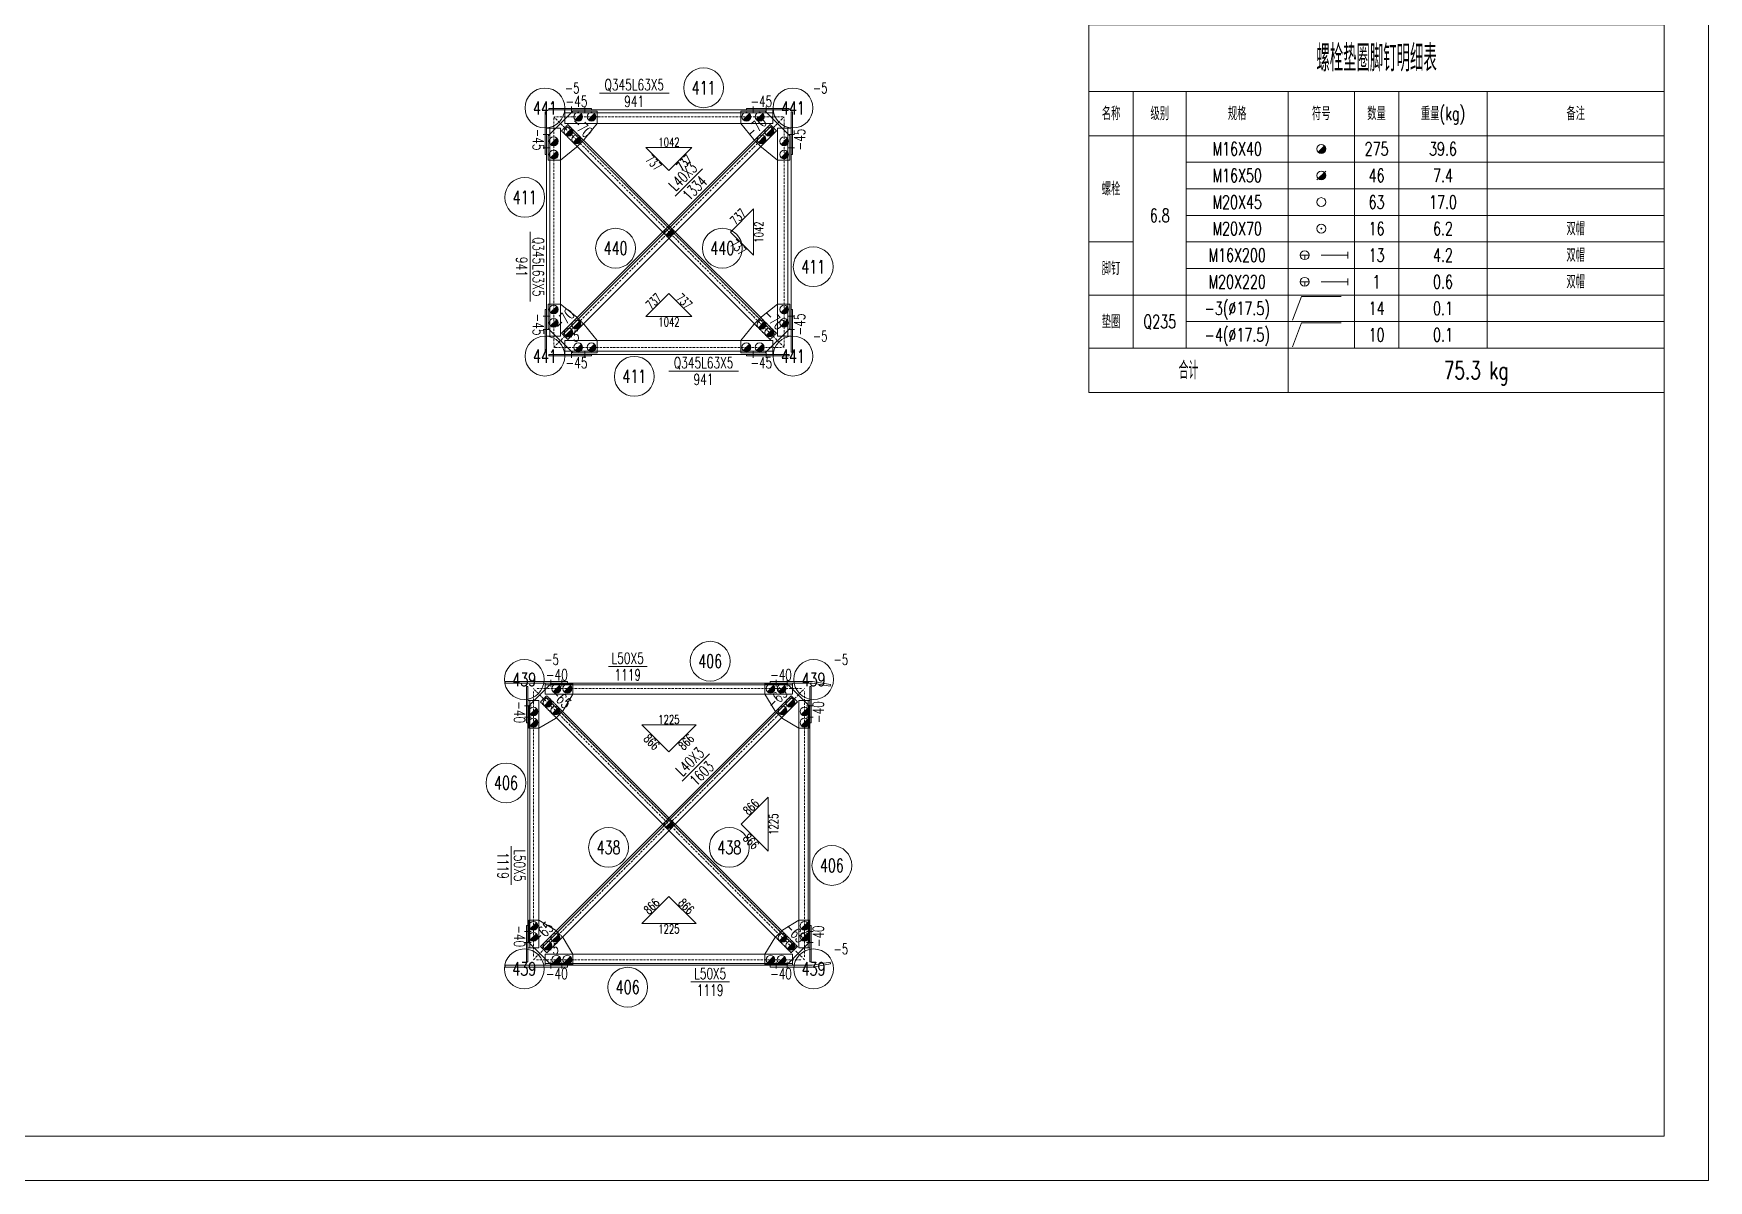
# Model space of a CAD drawing. Extents: x -62666 to 126696, y -48828 to 60042.
# Drawn here: x -53416 to -45846, y -158 to 5023 of the extents above; entities that cross this region are included whole.
import ezdxf
from ezdxf.enums import TextEntityAlignment as Align

# ---------------------------------------------------------------- set-up
doc = ezdxf.new("R2010")
doc.units = 0
doc.header["$MEASUREMENT"] = 0
doc.linetypes.add('Dash', pattern=[2.75, 2, -0.75])
doc.linetypes.add('DashDot', pattern=[15.6, 9, -3, 0.6, -3])
doc.layers.get('0').update_dxf_attribs({"linetype": 'CONTINUOUS', "lineweight": 25})
doc.styles.get("Standard").update_dxf_attribs({"font": 'simplex.shx', "width": 0.7, "height": 3, "bigfont": 'gbhzfs.shx'})

# ---------------------------------------------------------------- blocks, each defined once
blk = doc.blocks.new('M16X40S')
at = {"color": 3, "linetype": 'Continuous', "lineweight": 13}
blk.add_line((-0.707, -0.707), (0.707, 0.707), dxfattribs=at)
blk.add_circle((0, 0), 1, dxfattribs=at)
for radius in [0.9, 0.8, 0.7, 0.6, 0.5, 0.4, 0.3, 0.2, 0.1]:
    blk.add_arc((0, 0), radius, 225, 45, dxfattribs=at)
blk = doc.blocks.new('M16X50S')
at = {"color": 3, "linetype": 'Continuous', "lineweight": 13}
blk.add_line((-1, -1), (1, 1), dxfattribs=at)
blk.add_circle((0, 0), 1, dxfattribs=at)
for radius in [0.9, 0.8, 0.7, 0.6, 0.5, 0.4, 0.3, 0.2, 0.1]:
    blk.add_arc((0, 0), radius, 225, 45, dxfattribs=at)
blk = doc.blocks.new('M20X45S')
at = {"color": 3, "linetype": 'Continuous', "lineweight": 13}
blk.add_circle((0, 0), 1, dxfattribs=at)
blk = doc.blocks.new('DefaultBolt')
at = {"color": 3, "linetype": 'Continuous', "lineweight": 13}
for p, q in [((-0.1, -0.1), (0.1, 0.1)), ((0.1, -0.1), (-0.1, 0.1))]:
    blk.add_line(p, q, dxfattribs=at)
blk.add_circle((0, 0), 1, dxfattribs=at)
blk = doc.blocks.new('StepBoltML')
at = {"color": 3, "linetype": 'Continuous', "lineweight": 13}
for p, q in [((-4.75, 0), (-2.75, 0)), ((-3.75, 0), (-3.75, -1)), ((0, 0), (6, 0)), ((6, -0.75), (6, 0.75))]:
    blk.add_line(p, q, dxfattribs=at)
blk.add_circle((-3.75, 0), 1, dxfattribs=at)
blk = doc.blocks.new('WasherML')
at = {"color": 3, "linetype": 'Continuous', "lineweight": 13}
for p, q in [((-6.5, -2.7), (-4.5, 2.7)), ((-4.5, 2.7), (4.5, 2.7))]:
    blk.add_line(p, q, dxfattribs=at)

msp = doc.modelspace()

# ---------------------------------------------------------------- linework, layer by layer
at = {"color": 7, "linetype": 'Continuous', "lineweight": 18}
for p, q in [((-45846.47025, -158.15675), (-45846.47025, 11721.84325)), ((-46046.47025, 41.84325), (-46046.47025, 11521.84325)), ((-62166.47025, 41.84325), (-46046.47025, 41.84325)), ((-62666.47025, -158.15675), (-45846.47025, -158.15675))]:
    msp.add_line(p, q, dxfattribs=at)
at = {"color": 7, "linetype": 'Continuous', "lineweight": 13}
for p, q in [((-50543.61602, 4754.29792), (-50858.61602, 4754.29792)), ((-50516.36984, 4288.85546), (-50392.62616, 4412.59915)), ((-51172.31689, 4127.259), (-51172.31689, 3812.259)), ((-50545.27797, 3498.55813), (-50230.27797, 3498.55813)), ((-50643.28331, 2163.77223), (-50818.28331, 2163.77223)), ((-50484.69443, 1645.51449), (-50360.95074, 1769.25818)), ((-51256.80759, 1352.57532), (-51256.80759, 1177.57532)), ((-50445.61068, 739.05104), (-50270.61068, 739.05104))]:
    msp.add_line(p, q, dxfattribs=at)
at = {"color": 2, "linetype": 'DashDot', "lineweight": 0}
for p, q in [((-51065.31689, 3605.55813), (-50023.5771, 4647.29792)), ((-50023.5771, 3605.55813), (-51065.31689, 4647.29792)), ((-51065.31689, 4641.43509), (-51065.31689, 3611.42095)), ((-50029.43993, 4647.29792), (-51059.45407, 4647.29792)), ((-50023.5771, 3611.42095), (-50023.5771, 4641.43509)), ((-51059.45407, 3605.55813), (-50029.43993, 3605.55813)), ((-51156.80759, 839.05104), (-49932.0864, 2063.77223)), ((-49932.0864, 839.05104), (-51156.80759, 2063.77223)), ((-51156.80759, 2050.42059), (-51156.80759, 852.40268)), ((-49945.43804, 2063.77223), (-51143.45595, 2063.77223)), ((-49932.0864, 852.40268), (-49932.0864, 2050.42059)), ((-51143.45595, 839.05104), (-49945.43804, 839.05104))]:
    msp.add_line(p, q, dxfattribs=at)
at = {"color": 1, "linetype": 'Dash', "lineweight": 0}
for p, q in [((-50894.45407, 4679.29792), (-51014.45407, 4679.29792)), ((-50074.43993, 4664.29792), (-51014.45407, 4664.29792)), ((-51014.45407, 4637.29792), (-51014.45407, 4616.29792)), ((-50074.43993, 4679.29792), (-50194.43993, 4679.29792)), ((-50074.43993, 4616.29792), (-50074.43993, 4637.29792)), ((-51097.31689, 4596.43509), (-51097.31689, 4476.43509)), ((-51082.31689, 4596.43509), (-51082.31689, 3656.42095)), ((-51034.31689, 4596.43509), (-51055.31689, 4596.43509)), ((-51034.31689, 4451.43509), (-51034.31689, 4596.43509)), ((-51001.67728, 4611.94258), (-51029.96155, 4583.65831)), ((-51029.96155, 4583.65831), (-50959.25087, 4512.94763)), ((-51014.45407, 4616.29792), (-50869.45407, 4616.29792)), ((-50064.58929, 3663.54088), (-51007.33413, 4606.28572)), ((-50930.9666, 4541.2319), (-51001.67728, 4611.94258)), ((-50219.43993, 4616.29792), (-50074.43993, 4616.29792)), ((-50033.5771, 4596.43509), (-50054.5771, 4596.43509)), ((-50054.5771, 4596.43509), (-50054.5771, 4451.43509)), ((-50006.5771, 3656.42095), (-50006.5771, 4596.43509)), ((-49991.5771, 4476.43509), (-49991.5771, 4596.43509)), ((-50157.92739, 4541.2319), (-50129.64312, 4512.94763)), ((-50572.73127, 4126.42802), (-50544.447, 4098.14375)), ((-50516.16272, 4126.42802), (-50544.447, 4154.71229)), ((-51034.31689, 3656.42095), (-51034.31689, 3801.42095)), ((-50054.5771, 3801.42095), (-50054.5771, 3656.42095)), ((-51097.31689, 3776.42095), (-51097.31689, 3656.42095)), ((-50930.9666, 3711.62414), (-50959.25087, 3739.90841)), ((-50157.92739, 3711.62414), (-50087.21671, 3640.91346)), ((-50058.93244, 3669.19774), (-50129.64312, 3739.90841)), ((-49991.5771, 3656.42095), (-49991.5771, 3776.42095)), ((-51055.31689, 3656.42095), (-51034.31689, 3656.42095)), ((-50869.45407, 3636.55813), (-51014.45407, 3636.55813)), ((-51014.45407, 3636.55813), (-51014.45407, 3615.55813)), ((-50074.43993, 3636.55813), (-50219.43993, 3636.55813)), ((-50087.21671, 3640.91346), (-50058.93244, 3669.19774)), ((-50074.43993, 3615.55813), (-50074.43993, 3636.55813)), ((-50054.5771, 3656.42095), (-50033.5771, 3656.42095)), ((-51014.45407, 3588.55813), (-50074.43993, 3588.55813)), ((-51014.45407, 3573.55813), (-50894.45407, 3573.55813)), ((-50194.43993, 3573.55813), (-50074.43993, 3573.55813)), ((-51002.33082, 2088.77223), (-51103.45595, 2088.77223)), ((-49985.43804, 2080.77223), (-51103.45595, 2080.77223)), ((-51103.45595, 2059.77223), (-51103.45595, 2038.77223)), ((-49985.43804, 2038.77223), (-49985.43804, 2059.77223)), ((-51181.80759, 2010.42059), (-51181.80759, 1909.29548)), ((-51173.80759, 2010.42059), (-51173.80759, 892.40268)), ((-51131.80759, 2010.42059), (-51152.80759, 2010.42059)), ((-51131.80759, 1885.42059), (-51131.80759, 2010.42059)), ((-51096.70351, 2031.95243), (-51124.98779, 2003.66816)), ((-51124.98779, 2003.66816), (-51054.27711, 1932.95748)), ((-51103.45595, 2038.77223), (-50978.45595, 2038.77223)), ((-49969.56306, 893.49826), (-51102.36037, 2026.29557)), ((-51025.99284, 1961.24175), (-51096.70351, 2031.95243)), ((-50110.43804, 2038.77223), (-49985.43804, 2038.77223)), ((-49936.0864, 2010.42059), (-49957.0864, 2010.42059)), ((-49957.0864, 2010.42059), (-49957.0864, 1885.42059)), ((-49915.0864, 892.40268), (-49915.0864, 2010.42059)), ((-49907.0864, 1909.29546), (-49907.0864, 2010.42059)), ((-50062.90115, 1961.24175), (-50034.61688, 1932.95748)), ((-50572.73127, 1451.41164), (-50544.447, 1423.12737)), ((-50516.16272, 1451.41164), (-50544.447, 1479.69591)), ((-51181.80759, 993.52782), (-51181.80759, 892.40268)), ((-51131.80759, 892.40268), (-51131.80759, 1017.40268)), ((-49957.0864, 1017.40268), (-49957.0864, 892.40268)), ((-49907.0864, 892.40268), (-49907.0864, 993.52779)), ((-51025.99284, 941.58153), (-51054.27711, 969.8658)), ((-50062.90115, 941.58153), (-49992.19048, 870.87085)), ((-49963.9062, 899.15512), (-50034.61688, 969.8658)), ((-51152.80759, 892.40268), (-51131.80759, 892.40268)), ((-50978.45595, 864.05104), (-51103.45595, 864.05104)), ((-51103.45595, 864.05104), (-51103.45595, 843.05104)), ((-49985.43804, 864.05104), (-50110.43804, 864.05104)), ((-49992.19048, 870.87085), (-49963.9062, 899.15512)), ((-49985.43804, 843.05104), (-49985.43804, 864.05104)), ((-49957.0864, 892.40268), (-49936.0864, 892.40268)), ((-51103.45595, 822.05104), (-49985.43804, 822.05104)), ((-51103.45595, 814.05104), (-51002.33088, 814.05104))]:
    msp.add_line(p, q, dxfattribs=at)
at = {"color": 7, "linetype": 'Continuous', "lineweight": 0}
for p, q in [((-51024.3047, 3663.54088), (-50081.55986, 4606.28572)), ((-51119.33093, 893.49826), (-49986.53362, 2026.29557))]:
    msp.add_line(p, q, dxfattribs=at)
at = {"color": 1, "linetype": 'Continuous', "lineweight": 0}
for p, q in [((-50648.62097, 4508.39928), (-50544.447, 4404.2253)), ((-50440.27302, 4508.39928), (-50648.62097, 4508.39928)), ((-50544.447, 4404.2253), (-50440.27302, 4508.39928)), ((-50162.47574, 4230.602), (-50266.64972, 4126.42802)), ((-50162.47574, 4022.25404), (-50162.47574, 4230.602)), ((-50266.64972, 4126.42802), (-50162.47574, 4022.25404)), ((-50544.447, 3848.63074), (-50648.62097, 3744.45676)), ((-50440.27302, 3744.45676), (-50544.447, 3848.63074)), ((-50648.62097, 3744.45676), (-50440.27302, 3744.45676)), ((-50666.91911, 1900.47608), (-50544.447, 1778.00396)), ((-50421.97488, 1900.47608), (-50666.91911, 1900.47608)), ((-50544.447, 1778.00396), (-50421.97488, 1900.47608)), ((-50095.38256, 1573.88376), (-50217.85468, 1451.41164)), ((-50095.38256, 1328.93952), (-50095.38256, 1573.88376)), ((-50217.85468, 1451.41164), (-50095.38256, 1328.93952)), ((-50544.447, 1124.81932), (-50666.91911, 1002.3472)), ((-50421.97488, 1002.3472), (-50544.447, 1124.81932)), ((-50666.91911, 1002.3472), (-50421.97488, 1002.3472))]:
    msp.add_line(p, q, dxfattribs=at)
at = {"color": 3, "linetype": 'Continuous', "lineweight": 13}
for points in [[(-48646.47025, 5061.84325), (-48646.47025, 4761.84325), (-46046.47025, 4761.84325), (-46046.47025, 5061.84325)], [(-48646.47025, 4761.84325), (-48646.47025, 4561.84325), (-48446.47025, 4561.84325), (-48446.47025, 4761.84325)], [(-48446.47025, 4761.84325), (-48446.47025, 4561.84325), (-48206.47025, 4561.84325), (-48206.47025, 4761.84325)], [(-48206.47025, 4761.84325), (-48206.47025, 4561.84325), (-47746.47025, 4561.84325), (-47746.47025, 4761.84325)], [(-47746.47025, 4761.84325), (-47746.47025, 4561.84325), (-47446.47025, 4561.84325), (-47446.47025, 4761.84325)], [(-47446.47025, 4761.84325), (-47446.47025, 4561.84325), (-47246.47025, 4561.84325), (-47246.47025, 4761.84325)], [(-47246.47025, 4761.84325), (-47246.47025, 4561.84325), (-46846.47025, 4561.84325), (-46846.47025, 4761.84325)], [(-46846.47025, 4761.84325), (-46846.47025, 4561.84325), (-46046.47025, 4561.84325), (-46046.47025, 4761.84325)], [(-48646.47025, 4561.84325), (-48646.47025, 4081.84325), (-48446.47025, 4081.84325), (-48446.47025, 4561.84325)], [(-48446.47025, 4561.84325), (-48446.47025, 3841.84325), (-48206.47025, 3841.84325), (-48206.47025, 4561.84325)], [(-48206.47025, 4561.84325), (-48206.47025, 4441.84325), (-47746.47025, 4441.84325), (-47746.47025, 4561.84325)], [(-47746.47025, 4561.84325), (-47746.47025, 4441.84325), (-47446.47025, 4441.84325), (-47446.47025, 4561.84325)], [(-47446.47025, 4561.84325), (-47446.47025, 4441.84325), (-47246.47025, 4441.84325), (-47246.47025, 4561.84325)], [(-47246.47025, 4561.84325), (-47246.47025, 4441.84325), (-46846.47025, 4441.84325), (-46846.47025, 4561.84325)], [(-46846.47025, 4561.84325), (-46846.47025, 4441.84325), (-46046.47025, 4441.84325), (-46046.47025, 4561.84325)], [(-48206.47025, 4441.84325), (-48206.47025, 4321.84325), (-47746.47025, 4321.84325), (-47746.47025, 4441.84325)], [(-47746.47025, 4441.84325), (-47746.47025, 4321.84325), (-47446.47025, 4321.84325), (-47446.47025, 4441.84325)], [(-47446.47025, 4441.84325), (-47446.47025, 4321.84325), (-47246.47025, 4321.84325), (-47246.47025, 4441.84325)], [(-47246.47025, 4441.84325), (-47246.47025, 4321.84325), (-46846.47025, 4321.84325), (-46846.47025, 4441.84325)], [(-46846.47025, 4441.84325), (-46846.47025, 4321.84325), (-46046.47025, 4321.84325), (-46046.47025, 4441.84325)], [(-48206.47025, 4321.84325), (-48206.47025, 4201.84325), (-47746.47025, 4201.84325), (-47746.47025, 4321.84325)], [(-47746.47025, 4321.84325), (-47746.47025, 4201.84325), (-47446.47025, 4201.84325), (-47446.47025, 4321.84325)], [(-47446.47025, 4321.84325), (-47446.47025, 4201.84325), (-47246.47025, 4201.84325), (-47246.47025, 4321.84325)], [(-47246.47025, 4321.84325), (-47246.47025, 4201.84325), (-46846.47025, 4201.84325), (-46846.47025, 4321.84325)], [(-46846.47025, 4321.84325), (-46846.47025, 4201.84325), (-46046.47025, 4201.84325), (-46046.47025, 4321.84325)], [(-48206.47025, 4201.84325), (-48206.47025, 4081.84325), (-47746.47025, 4081.84325), (-47746.47025, 4201.84325)], [(-47746.47025, 4201.84325), (-47746.47025, 4081.84325), (-47446.47025, 4081.84325), (-47446.47025, 4201.84325)], [(-47446.47025, 4201.84325), (-47446.47025, 4081.84325), (-47246.47025, 4081.84325), (-47246.47025, 4201.84325)], [(-47246.47025, 4201.84325), (-47246.47025, 4081.84325), (-46846.47025, 4081.84325), (-46846.47025, 4201.84325)], [(-46846.47025, 4201.84325), (-46846.47025, 4081.84325), (-46046.47025, 4081.84325), (-46046.47025, 4201.84325)], [(-48646.47025, 4081.84325), (-48646.47025, 3841.84325), (-48446.47025, 3841.84325), (-48446.47025, 4081.84325)], [(-48206.47025, 4081.84325), (-48206.47025, 3961.84325), (-47746.47025, 3961.84325), (-47746.47025, 4081.84325)], [(-47746.47025, 4081.84325), (-47746.47025, 3961.84325), (-47446.47025, 3961.84325), (-47446.47025, 4081.84325)], [(-47446.47025, 4081.84325), (-47446.47025, 3961.84325), (-47246.47025, 3961.84325), (-47246.47025, 4081.84325)], [(-47246.47025, 4081.84325), (-47246.47025, 3961.84325), (-46846.47025, 3961.84325), (-46846.47025, 4081.84325)], [(-46846.47025, 4081.84325), (-46846.47025, 3961.84325), (-46046.47025, 3961.84325), (-46046.47025, 4081.84325)], [(-48206.47025, 3961.84325), (-48206.47025, 3841.84325), (-47746.47025, 3841.84325), (-47746.47025, 3961.84325)], [(-47746.47025, 3961.84325), (-47746.47025, 3841.84325), (-47446.47025, 3841.84325), (-47446.47025, 3961.84325)], [(-47446.47025, 3961.84325), (-47446.47025, 3841.84325), (-47246.47025, 3841.84325), (-47246.47025, 3961.84325)], [(-47246.47025, 3961.84325), (-47246.47025, 3841.84325), (-46846.47025, 3841.84325), (-46846.47025, 3961.84325)], [(-46846.47025, 3961.84325), (-46846.47025, 3841.84325), (-46046.47025, 3841.84325), (-46046.47025, 3961.84325)], [(-48646.47025, 3841.84325), (-48646.47025, 3601.84325), (-48446.47025, 3601.84325), (-48446.47025, 3841.84325)], [(-48446.47025, 3841.84325), (-48446.47025, 3601.84325), (-48206.47025, 3601.84325), (-48206.47025, 3841.84325)], [(-48206.47025, 3841.84325), (-48206.47025, 3721.84325), (-47746.47025, 3721.84325), (-47746.47025, 3841.84325)], [(-47746.47025, 3841.84325), (-47746.47025, 3721.84325), (-47446.47025, 3721.84325), (-47446.47025, 3841.84325)], [(-47446.47025, 3841.84325), (-47446.47025, 3721.84325), (-47246.47025, 3721.84325), (-47246.47025, 3841.84325)], [(-47246.47025, 3841.84325), (-47246.47025, 3721.84325), (-46846.47025, 3721.84325), (-46846.47025, 3841.84325)], [(-46846.47025, 3841.84325), (-46846.47025, 3721.84325), (-46046.47025, 3721.84325), (-46046.47025, 3841.84325)], [(-48206.47025, 3721.84325), (-48206.47025, 3601.84325), (-47746.47025, 3601.84325), (-47746.47025, 3721.84325)], [(-47746.47025, 3721.84325), (-47746.47025, 3601.84325), (-47446.47025, 3601.84325), (-47446.47025, 3721.84325)], [(-47446.47025, 3721.84325), (-47446.47025, 3601.84325), (-47246.47025, 3601.84325), (-47246.47025, 3721.84325)], [(-47246.47025, 3721.84325), (-47246.47025, 3601.84325), (-46846.47025, 3601.84325), (-46846.47025, 3721.84325)], [(-46846.47025, 3721.84325), (-46846.47025, 3601.84325), (-46046.47025, 3601.84325), (-46046.47025, 3721.84325)], [(-48646.47025, 3601.84325), (-48646.47025, 3401.84325), (-47746.47025, 3401.84325), (-47746.47025, 3601.84325)], [(-47746.47025, 3601.84325), (-47746.47025, 3401.84325), (-46046.47025, 3401.84325), (-46046.47025, 3601.84325)]]:
    msp.add_lwpolyline(points, close=True, dxfattribs=at)
at = {"color": 3, "linetype": 'Continuous', "lineweight": 20}
for points in [[(-50984.45407, 4694.29792), (-50984.45407, 4664.29792)], [(-50924.45407, 4694.29792), (-50924.45407, 4664.29792)], [(-50164.43993, 4694.29792), (-50164.43993, 4664.29792)], [(-50104.43993, 4694.29792), (-50104.43993, 4664.29792)], [(-51112.31689, 4566.43509), (-51082.31689, 4566.43509)], [(-49976.5771, 4566.43509), (-50006.5771, 4566.43509)], [(-51112.31689, 4506.43509), (-51082.31689, 4506.43509)], [(-49976.5771, 4506.43509), (-50006.5771, 4506.43509)], [(-51112.31689, 3746.42095), (-51082.31689, 3746.42095)], [(-49976.5771, 3746.42095), (-50006.5771, 3746.42095)], [(-51112.31689, 3686.42095), (-51082.31689, 3686.42095)], [(-49976.5771, 3686.42095), (-50006.5771, 3686.42095)], [(-50984.45407, 3558.55813), (-50984.45407, 3588.55813)], [(-50924.45407, 3558.55813), (-50924.45407, 3588.55813)], [(-50164.43993, 3558.55813), (-50164.43993, 3588.55813)], [(-50104.43993, 3558.55813), (-50104.43993, 3588.55813)], [(-51078.45595, 2103.77223), (-51078.45595, 2073.77223)], [(-51028.45595, 2103.77223), (-51028.45595, 2073.77223)], [(-50060.43804, 2103.77223), (-50060.43804, 2073.77223)], [(-50010.43804, 2103.77223), (-50010.43804, 2073.77223)], [(-51196.80759, 1985.42059), (-51166.80759, 1985.42059)], [(-49892.0864, 1985.42059), (-49922.0864, 1985.42059)], [(-51196.80759, 1935.42059), (-51166.80759, 1935.42059)], [(-49892.0864, 1935.42059), (-49922.0864, 1935.42059)], [(-51196.80759, 967.40268), (-51166.80759, 967.40268)], [(-51196.80759, 917.40268), (-51166.80759, 917.40268)], [(-49892.0864, 967.40268), (-49922.0864, 967.40268)], [(-49892.0864, 917.40268), (-49922.0864, 917.40268)], [(-51078.45595, 799.05104), (-51078.45595, 829.05104)], [(-51028.45595, 799.05104), (-51028.45595, 829.05104)], [(-50060.43804, 799.05104), (-50060.43804, 829.05104)], [(-50010.43804, 799.05104), (-50010.43804, 829.05104)]]:
    msp.add_lwpolyline(points, dxfattribs=at)
at = {"color": 7, "linetype": 'Continuous', "lineweight": 0}
for points in [[(-51103.30224, 4476.43509), (-51103.30224, 4669.27356)], [(-51103.30224, 4669.27356), (-51097.31689, 4669.27356)], [(-51097.31689, 4669.27356), (-51097.31689, 4476.43509)], [(-50979.45407, 4672.29792), (-51090.31689, 4561.43509)], [(-50894.45407, 4685.28327), (-51087.29254, 4685.28327)], [(-51087.29254, 4685.28327), (-51087.29254, 4679.29792)], [(-51087.29254, 4679.29792), (-50894.45407, 4679.29792)], [(-51014.45407, 4679.29792), (-51014.45407, 4637.29792)], [(-50869.45407, 4672.29792), (-50979.45407, 4672.29792)], [(-50894.45407, 4679.29792), (-50894.45407, 4685.28327)], [(-50194.43993, 4679.29792), (-50894.45407, 4679.29792)], [(-50869.45407, 4616.29792), (-50869.45407, 4672.29792)], [(-50109.43993, 4672.29792), (-50219.43993, 4672.29792)], [(-50219.43993, 4672.29792), (-50219.43993, 4616.29792)], [(-50194.43993, 4679.29792), (-50194.43993, 4685.28327)], [(-50194.43993, 4685.28327), (-50001.60145, 4685.28327)], [(-50001.60145, 4679.29792), (-50194.43993, 4679.29792)], [(-49998.5771, 4561.43509), (-50109.43993, 4672.29792)], [(-50074.43993, 4637.29792), (-50074.43993, 4679.29792)], [(-50001.60145, 4685.28327), (-50001.60145, 4679.29792)], [(-49991.5771, 4669.27356), (-49991.5771, 4476.43509)], [(-49985.59175, 4669.27356), (-49991.5771, 4669.27356)], [(-49985.59175, 4476.43509), (-49985.59175, 4669.27356)], [(-51055.31689, 4596.43509), (-51097.31689, 4596.43509)], [(-51090.31689, 4561.43509), (-51090.31689, 4451.43509)], [(-51029.96155, 3669.19774), (-50087.21671, 4611.94258)], [(-50058.93244, 4583.65831), (-51001.67728, 3640.91346)], [(-50962.78641, 4509.41209), (-50927.43107, 4544.76743)], [(-50927.43107, 4544.76743), (-50869.45407, 4616.29792)], [(-50869.45407, 4616.29792), (-50219.43993, 4616.29792)], [(-50219.43993, 4616.29792), (-50161.46292, 4544.76743)], [(-50161.46292, 4544.76743), (-50157.92739, 4541.2319)], [(-50087.21671, 4611.94258), (-50058.93244, 4583.65831)], [(-49991.5771, 4596.43509), (-50033.5771, 4596.43509)], [(-49998.5771, 4451.43509), (-49998.5771, 4561.43509)], [(-51097.31689, 4476.43509), (-51103.30224, 4476.43509)], [(-51097.31689, 4476.43509), (-51097.31689, 3776.42095)], [(-51034.31689, 4451.43509), (-50962.78641, 4509.41209)], [(-50959.25087, 4512.94763), (-50572.73127, 4126.42802)], [(-50544.447, 4154.71229), (-50930.9666, 4541.2319)], [(-50129.64312, 4512.94763), (-50126.10758, 4509.41209)], [(-50126.10758, 4509.41209), (-50054.5771, 4451.43509)], [(-49991.5771, 3776.42095), (-49991.5771, 4476.43509)], [(-49991.5771, 4476.43509), (-49985.59175, 4476.43509)], [(-51090.31689, 4451.43509), (-51034.31689, 4451.43509)], [(-51034.31689, 3801.42095), (-51034.31689, 4451.43509)], [(-50054.5771, 4451.43509), (-50054.5771, 3801.42095)], [(-50054.5771, 4451.43509), (-49998.5771, 4451.43509)], [(-50544.447, 4098.14375), (-50157.92739, 3711.62414)], [(-50129.64312, 3739.90841), (-50516.16272, 4126.42802)], [(-51034.31689, 3801.42095), (-51090.31689, 3801.42095)], [(-51090.31689, 3801.42095), (-51090.31689, 3691.42095)], [(-50962.78641, 3743.44395), (-51034.31689, 3801.42095)], [(-50054.5771, 3801.42095), (-50126.10758, 3743.44395)], [(-49998.5771, 3801.42095), (-50054.5771, 3801.42095)], [(-49998.5771, 3691.42095), (-49998.5771, 3801.42095)], [(-51097.31689, 3776.42095), (-51103.30224, 3776.42095)], [(-51103.30224, 3776.42095), (-51103.30224, 3583.58248)], [(-51097.31689, 3583.58248), (-51097.31689, 3776.42095)], [(-50959.25087, 3739.90841), (-50962.78641, 3743.44395)], [(-50927.43107, 3708.08861), (-50930.9666, 3711.62414)], [(-50126.10758, 3743.44395), (-50161.46292, 3708.08861)], [(-49991.5771, 3583.58248), (-49991.5771, 3776.42095)], [(-49991.5771, 3776.42095), (-49985.59175, 3776.42095)], [(-49985.59175, 3776.42095), (-49985.59175, 3583.58248)], [(-51097.31689, 3656.42095), (-51055.31689, 3656.42095)], [(-51090.31689, 3691.42095), (-50979.45407, 3580.55813)], [(-51001.67728, 3640.91346), (-51029.96155, 3669.19774)], [(-50869.45407, 3636.55813), (-50927.43107, 3708.08861)], [(-50219.43993, 3636.55813), (-50869.45407, 3636.55813)], [(-50869.45407, 3580.55813), (-50869.45407, 3636.55813)], [(-50161.46292, 3708.08861), (-50219.43993, 3636.55813)], [(-50219.43993, 3636.55813), (-50219.43993, 3580.55813)], [(-50109.43993, 3580.55813), (-49998.5771, 3691.42095)], [(-50033.5771, 3656.42095), (-49991.5771, 3656.42095)], [(-51103.30224, 3583.58248), (-51097.31689, 3583.58248)], [(-51087.29254, 3573.55813), (-50894.45407, 3573.55813)], [(-51087.29254, 3567.57277), (-51087.29254, 3573.55813)], [(-50894.45407, 3567.57277), (-51087.29254, 3567.57277)], [(-51014.45407, 3615.55813), (-51014.45407, 3573.55813)], [(-50979.45407, 3580.55813), (-50869.45407, 3580.55813)], [(-50894.45407, 3573.55813), (-50194.43993, 3573.55813)], [(-50894.45407, 3573.55813), (-50894.45407, 3567.57277)], [(-50219.43993, 3580.55813), (-50109.43993, 3580.55813)], [(-50001.60145, 3573.55813), (-50194.43993, 3573.55813)], [(-50194.43993, 3573.55813), (-50194.43993, 3567.57277)], [(-50194.43993, 3567.57277), (-50001.60145, 3567.57277)], [(-50074.43993, 3573.55813), (-50074.43993, 3615.55813)], [(-50001.60145, 3567.57277), (-50001.60145, 3573.55813)], [(-49985.59175, 3583.58248), (-49991.5771, 3583.58248)], [(-51002.33082, 2096.75271), (-51284.38486, 2096.75271)], [(-51284.38486, 2096.75271), (-51284.38486, 2088.77223)], [(-51284.38486, 2088.77223), (-51002.33082, 2088.77223)], [(-51187.79294, 1909.29548), (-51187.79294, 2073.73571)], [(-51187.79294, 2073.73571), (-51181.80759, 2073.73571)], [(-51181.80759, 2073.73571), (-51181.80759, 1909.29548)], [(-51078.45595, 2084.77223), (-51177.80759, 1985.42059)], [(-51103.45595, 2088.77223), (-51103.45595, 2059.77223)], [(-50978.45595, 2084.77223), (-51078.45595, 2084.77223)], [(-51002.33082, 2088.77223), (-51002.33082, 2096.75271)], [(-49985.43804, 2088.77223), (-51002.33082, 2088.77223)], [(-50978.45595, 2038.77223), (-50978.45595, 2084.77223)], [(-50010.43804, 2084.77223), (-50110.43804, 2084.77223)], [(-50110.43804, 2084.77223), (-50110.43804, 2038.77223)], [(-49896.40498, 2096.75271), (-50086.56311, 2096.75271)], [(-50086.56311, 2096.75271), (-50086.56311, 2088.77223)], [(-50086.56311, 2088.77223), (-49897.06205, 2088.77223)], [(-49911.0864, 1985.42059), (-50010.43804, 2084.77223)], [(-49985.43804, 2059.77223), (-49985.43804, 2088.77223)], [(-49907.0864, 2073.73571), (-49907.0864, 1909.29546)], [(-49901.10105, 2073.73571), (-49907.0864, 2073.73571)], [(-49901.10105, 1909.29546), (-49901.10105, 2073.73571)], [(-49897.06205, 2088.77223), (-49815.2101, 2074.39946)], [(-49813.83103, 2082.25315), (-49896.40498, 2096.75271)], [(-49815.2101, 2074.39946), (-49813.83103, 2082.25315)], [(-51152.80759, 2010.42059), (-51181.80759, 2010.42059)], [(-51177.80759, 1985.42059), (-51177.80759, 1885.42059)], [(-51124.98779, 899.15512), (-49992.19048, 2031.95243)], [(-49963.9062, 2003.66816), (-51096.70351, 870.87085)], [(-51022.4573, 1964.77728), (-50978.45595, 2038.77223)], [(-50978.45595, 2038.77223), (-50110.43804, 2038.77223)], [(-50110.43804, 2038.77223), (-50066.43669, 1964.77728)], [(-49992.19048, 2031.95243), (-49963.9062, 2003.66816)], [(-49907.0864, 2010.42059), (-49936.0864, 2010.42059)], [(-49911.0864, 1885.42059), (-49911.0864, 1985.42059)], [(-51181.80759, 1909.29548), (-51187.79294, 1909.29548)], [(-51181.80759, 1909.29548), (-51181.80759, 993.52782)], [(-51131.80759, 1885.42059), (-51057.81264, 1929.42195)], [(-51057.81264, 1929.42195), (-51022.4573, 1964.77728)], [(-51054.27711, 1932.95748), (-50572.73127, 1451.41164)], [(-50544.447, 1479.69591), (-51025.99284, 1961.24175)], [(-50066.43669, 1964.77728), (-50062.90115, 1961.24175)], [(-50034.61688, 1932.95748), (-50031.08135, 1929.42195)], [(-50031.08135, 1929.42195), (-49957.0864, 1885.42059)], [(-49907.0864, 993.52779), (-49907.0864, 1909.29546)], [(-49907.0864, 1909.29546), (-49901.10105, 1909.29546)], [(-51177.80759, 1885.42059), (-51131.80759, 1885.42059)], [(-51131.80759, 1017.40268), (-51131.80759, 1885.42059)], [(-49957.0864, 1885.42059), (-49957.0864, 1017.40268)], [(-49957.0864, 1885.42059), (-49911.0864, 1885.42059)], [(-50034.61688, 969.8658), (-50516.16272, 1451.41164)], [(-50544.447, 1423.12737), (-50062.90115, 941.58153)], [(-51181.80759, 993.52782), (-51187.79294, 993.52782)], [(-51187.79294, 993.52782), (-51187.79294, 829.08757)], [(-51181.80759, 829.08757), (-51181.80759, 993.52782)], [(-51131.80759, 1017.40268), (-51177.80759, 1017.40268)], [(-51177.80759, 1017.40268), (-51177.80759, 917.40268)], [(-51057.81264, 973.40133), (-51131.80759, 1017.40268)], [(-49957.0864, 1017.40268), (-50031.08135, 973.40133)], [(-49911.0864, 1017.40268), (-49957.0864, 1017.40268)], [(-49911.0864, 917.40268), (-49911.0864, 1017.40268)], [(-49907.0864, 829.08757), (-49907.0864, 993.52779)], [(-49907.0864, 993.52779), (-49901.10105, 993.52779)], [(-49901.10105, 993.52779), (-49901.10105, 829.08757)], [(-51177.80759, 917.40268), (-51078.45595, 818.05104)], [(-51054.27711, 969.8658), (-51057.81264, 973.40133)], [(-51022.4573, 938.04599), (-51025.99284, 941.58153)], [(-50978.45595, 864.05104), (-51022.4573, 938.04599)], [(-50066.43669, 938.04599), (-50110.43804, 864.05104)], [(-50031.08135, 973.40133), (-50066.43669, 938.04599)], [(-50010.43804, 818.05104), (-49911.0864, 917.40268)], [(-51181.80759, 892.40268), (-51152.80759, 892.40268)], [(-51096.70351, 870.87085), (-51124.98779, 899.15512)], [(-51103.45595, 843.05104), (-51103.45595, 814.05104)], [(-50110.43804, 864.05104), (-50978.45595, 864.05104)], [(-50978.45595, 818.05104), (-50978.45595, 864.05104)], [(-50110.43804, 864.05104), (-50110.43804, 818.05104)], [(-49985.43804, 814.05104), (-49985.43804, 843.05104)], [(-49936.0864, 892.40268), (-49907.0864, 892.40268)], [(-51002.33088, 814.05104), (-51284.38486, 814.05104)], [(-51284.38486, 814.05104), (-51284.38486, 806.07057)], [(-51284.38486, 806.07057), (-51002.33088, 806.07057)], [(-51187.79294, 829.08757), (-51181.80759, 829.08757)], [(-51078.45595, 818.05104), (-50978.45595, 818.05104)], [(-51002.33088, 814.05104), (-49985.43804, 814.05104)], [(-51002.33088, 806.07057), (-51002.33088, 814.05104)], [(-50110.43804, 818.05104), (-50010.43804, 818.05104)], [(-50086.56317, 814.05104), (-49897.06205, 814.05104)], [(-50086.56317, 806.07057), (-50086.56317, 814.05104)], [(-49896.40498, 806.07057), (-50086.56317, 806.07057)], [(-49901.10105, 829.08757), (-49907.0864, 829.08757)], [(-49897.06205, 814.05104), (-49815.2101, 828.42382)], [(-49813.83103, 820.57013), (-49896.40498, 806.07057)], [(-49815.2101, 828.42382), (-49813.83103, 820.57013)]]:
    msp.add_lwpolyline(points, dxfattribs=at)
at = {"color": 7, "linetype": 'Continuous', "lineweight": 13}
for centre in [(-50387.77797, 4778.29792), (-51104.88905, 4686.87008), (-49984.00494, 4686.87008), (-51196.31689, 4283.09704), (-50785.71684, 4053.44959), (-50303.17715, 4053.44959), (-49892.5771, 3969.759), (-51104.88905, 3565.98597), (-49984.00494, 3565.98597), (-50701.11602, 3474.55813), (-50358.11068, 2187.77223), (-51198.13534, 2105.09999), (-49890.75865, 2105.09999), (-51280.80759, 1637.74796), (-50817.39225, 1346.75779), (-50271.50174, 1346.75779), (-49808.0864, 1265.07532), (-51198.13534, 797.72329), (-49890.75865, 797.72329), (-50730.78331, 715.05104)]:
    msp.add_circle(centre, 90, dxfattribs=at)

# ---------------------------------------------------------------- block references
at = {"color": 3, "linetype": 'Continuous', "lineweight": 13}
for name, p, xscale, yscale, zscale in [('M16X40S', (-50954.45407, 4647.29792), 19.99999999998545, 19.99999999998545, 19.99999999998182), ('M16X40S', (-50894.45407, 4647.29792), 19.99999999998545, 19.99999999998545, 19.99999999998182), ('M16X40S', (-50194.43993, 4647.29792), 19.99999999998545, 19.99999999998545, 19.99999999998182), ('M16X40S', (-50134.43993, 4647.29792), 19.99999999998545, 19.99999999998545, 19.99999999998182), ('M16X40S', (-51065.31689, 4536.43509), 19.99999999998545, 19.99999999998545, 19.99999999998182), ('M16X40S', (-50998.14175, 4580.12277), 19.99999999998545, 19.99999999998545, 19.99999999998182), ('M16X40S', (-50962.78641, 4544.76743), 19.99999999998545, 19.99999999998545, 19.99999999998182), ('M16X40S', (-50126.10758, 4544.76743), 19.99999999998545, 19.99999999998545, 19.99999999998182), ('M16X40S', (-50090.75224, 4580.12277), 19.99999999998545, 19.99999999998545, 19.99999999998182), ('M16X40S', (-50023.5771, 4536.43509), 19.99999999998545, 19.99999999998545, 19.99999999998182), ('M16X40S', (-51065.31689, 4476.43509), 19.99999999998545, 19.99999999998545, 19.99999999998182), ('M16X40S', (-50023.5771, 4476.43509), 19.99999999998545, 19.99999999998545, 19.99999999998182), ('M16X40S', (-47596.47025, 4501.84325), 20, 20, 20), ('M16X50S', (-47596.47025, 4381.84325), 20, 20, 20), ('M20X45S', (-47596.47025, 4261.84325), 20, 20, 20), ('M16X40S', (-50544.447, 4126.42802), 19.99999999998545, 19.99999999998545, 19.99999999998182), ('DefaultBolt', (-47596.47025, 4141.84325), 20, 20, 20), ('StepBoltML', (-47596.47025, 4021.84325), 20, 20, 20), ('StepBoltML', (-47596.47025, 3901.84325), 20, 20, 20), ('M16X40S', (-51065.31689, 3776.42095), 19.99999999998545, 19.99999999998545, 19.99999999998182), ('M16X40S', (-50023.5771, 3776.42095), 19.99999999998545, 19.99999999998545, 19.99999999998182), ('WasherML', (-47596.47025, 3781.84325), 20, 20, 20), ('M16X40S', (-51065.31689, 3716.42095), 19.99999999998545, 19.99999999998545, 19.99999999998182), ('M16X40S', (-50962.78641, 3708.08861), 19.99999999998545, 19.99999999998545, 19.99999999998182), ('M16X40S', (-50126.10758, 3708.08861), 19.99999999998545, 19.99999999998545, 19.99999999998182), ('M16X40S', (-50023.5771, 3716.42095), 19.99999999998545, 19.99999999998545, 19.99999999998182), ('WasherML', (-47596.47025, 3661.84325), 20, 20, 20), ('M16X40S', (-50998.14175, 3672.73327), 19.99999999998545, 19.99999999998545, 19.99999999998182), ('M16X40S', (-50090.75224, 3672.73327), 19.99999999998545, 19.99999999998545, 19.99999999998182), ('M16X40S', (-50954.45407, 3605.55813), 19.99999999998545, 19.99999999998545, 19.99999999998182), ('M16X40S', (-50894.45407, 3605.55813), 19.99999999998545, 19.99999999998545, 19.99999999998182), ('M16X40S', (-50194.43993, 3605.55813), 19.99999999998545, 19.99999999998545, 19.99999999998182), ('M16X40S', (-50134.43993, 3605.55813), 19.99999999998545, 19.99999999998545, 19.99999999998182), ('M16X40S', (-51053.45595, 2063.77223), 19.99999999998545, 19.99999999998545, 19.99999999998182), ('M16X40S', (-51003.45595, 2063.77223), 19.99999999998545, 19.99999999998545, 19.99999999998182), ('M16X40S', (-50085.43804, 2063.77223), 19.99999999998545, 19.99999999998545, 19.99999999998182), ('M16X40S', (-50035.43804, 2063.77223), 19.99999999998545, 19.99999999998545, 19.99999999998182), ('M16X40S', (-51156.80759, 1960.42059), 19.99999999998545, 19.99999999998545, 19.99999999998182), ('M16X40S', (-51093.16798, 2000.13262), 19.99999999998545, 19.99999999998545, 19.99999999998182), ('M16X40S', (-51057.81264, 1964.77728), 19.99999999998545, 19.99999999998545, 19.99999999998182), ('M16X40S', (-50031.08135, 1964.77728), 19.99999999998545, 19.99999999998545, 19.99999999998182), ('M16X40S', (-49995.72601, 2000.13262), 19.99999999998545, 19.99999999998545, 19.99999999998182), ('M16X40S', (-49932.0864, 1960.42059), 19.99999999998545, 19.99999999998545, 19.99999999998182), ('M16X40S', (-51156.80759, 1910.42059), 19.99999999998545, 19.99999999998545, 19.99999999998182), ('M16X40S', (-49932.0864, 1910.42059), 19.99999999998545, 19.99999999998545, 19.99999999998182), ('M16X40S', (-50544.447, 1451.41164), 19.99999999998545, 19.99999999998545, 19.99999999998182), ('M16X40S', (-51156.80759, 992.40268), 19.99999999998545, 19.99999999998545, 19.99999999998182), ('M16X40S', (-49932.0864, 992.40268), 19.99999999998545, 19.99999999998545, 19.99999999998182), ('M16X40S', (-51156.80759, 942.40268), 19.99999999998545, 19.99999999998545, 19.99999999998182), ('M16X40S', (-51093.16798, 902.69065), 19.99999999998545, 19.99999999998545, 19.99999999998182), ('M16X40S', (-51057.81264, 938.04599), 19.99999999998545, 19.99999999998545, 19.99999999998182), ('M16X40S', (-50031.08135, 938.04599), 19.99999999998545, 19.99999999998545, 19.99999999998182), ('M16X40S', (-49995.72601, 902.69065), 19.99999999998545, 19.99999999998545, 19.99999999998182), ('M16X40S', (-49932.0864, 942.40268), 19.99999999998545, 19.99999999998545, 19.99999999998182), ('M16X40S', (-51053.45595, 839.05104), 19.99999999998545, 19.99999999998545, 19.99999999998182), ('M16X40S', (-51003.45595, 839.05104), 19.99999999998545, 19.99999999998545, 19.99999999998182), ('M16X40S', (-50085.43804, 839.05104), 19.99999999998545, 19.99999999998545, 19.99999999998182), ('M16X40S', (-50035.43804, 839.05104), 19.99999999998545, 19.99999999998545, 19.99999999998182)]:
    msp.add_blockref(name, p, dxfattribs=dict(at, xscale=xscale, yscale=yscale, zscale=zscale))

# ---------------------------------------------------------------- texts
at = {"color": 3, "linetype": 'Continuous', "lineweight": 13, "width": 0.7}
for s, height, p in [('螺栓垫圈脚钉明细表', 120, (-47346.47025, 4911.84325)), ('名称', 60, (-48546.47025, 4661.84325)), ('级别', 60, (-48326.47025, 4661.84325)), ('规格', 60, (-47976.47025, 4661.84325)), ('符号', 60, (-47596.47025, 4661.84325)), ('数量', 60, (-47346.47025, 4661.84325)), ('重量(kg)', 60, (-47046.47025, 4661.84325)), ('备注', 60, (-46446.47025, 4661.84325)), ('M16X40', 60, (-47976.47025, 4501.84325)), ('275', 60, (-47346.47025, 4501.84325)), ('39.6', 60, (-47046.47025, 4501.84325)), ('M16X50', 60, (-47976.47025, 4381.84325)), ('46', 60, (-47346.47025, 4381.84325)), ('7.4', 60, (-47046.47025, 4381.84325)), ('螺栓', 60, (-48546.47025, 4321.84325)), ('M20X45', 60, (-47976.47025, 4261.84325)), ('63', 60, (-47346.47025, 4261.84325)), ('17.0', 60, (-47046.47025, 4261.84325)), ('6.8', 60, (-48326.47025, 4201.84325)), ('M20X70', 60, (-47976.47025, 4141.84325)), ('16', 60, (-47346.47025, 4141.84325)), ('6.2', 60, (-47046.47025, 4141.84325)), ('双帽', 60, (-46446.47025, 4141.84325)), ('M16X200', 60, (-47976.47025, 4021.84325)), ('13', 60, (-47346.47025, 4021.84325)), ('4.2', 60, (-47046.47025, 4021.84325)), ('双帽', 60, (-46446.47025, 4021.84325)), ('脚钉', 60, (-48546.47025, 3961.84325)), ('双帽', 60, (-46446.47025, 3901.84325)), ('M20X220', 60, (-47976.47025, 3901.84325)), ('1', 60, (-47346.47025, 3901.84325)), ('0.6', 60, (-47046.47025, 3901.84325)), ('-3(%%c17.5)', 60, (-47976.47025, 3781.84325)), ('14', 60, (-47346.47025, 3781.84325)), ('0.1', 60, (-47046.47025, 3781.84325)), ('垫圈', 60, (-48546.47025, 3721.84325)), ('Q235', 60, (-48326.47025, 3721.84325)), ('-4(%%c17.5)', 60, (-47976.47025, 3661.84325)), ('10', 60, (-47346.47025, 3661.84325)), ('0.1', 60, (-47046.47025, 3661.84325)), ('合计', 80, (-48196.47025, 3501.84325)), ('75.3 kg', 80, (-46896.47025, 3501.84325))]:
    msp.add_text(s, height=height, dxfattribs=at).set_placement(p, align=Align.MIDDLE_CENTER)
at = {"color": 7, "linetype": 'Continuous', "lineweight": 13, "width": 0.7}
for p in [(-51014.88905, 4776.87008), (-49894.00494, 4776.87008), (-51014.88905, 3655.98597), (-49894.00494, 3655.98597), (-51108.13534, 2195.09999), (-49800.75865, 2195.09999), (-51108.13534, 887.72329), (-49800.75865, 887.72329)]:
    msp.add_text('-5', height=48, dxfattribs=at).set_placement(p, align=Align.MIDDLE_LEFT)
for s, height, p in [('Q345L63X5', 50, (-50701.11602, 4791.79792)), ('411', 60, (-50387.77797, 4778.29792)), ('441', 60, (-51104.88905, 4686.87008)), ('-45', 50, (-50961.95407, 4716.79792)), ('941', 50, (-50701.11602, 4716.79792)), ('-45', 50, (-50126.93993, 4716.79792)), ('441', 60, (-49984.00494, 4686.87008)), ('411', 60, (-51196.31689, 4283.09704)), ('440', 60, (-50785.71684, 4053.44959)), ('440', 60, (-50303.17715, 4053.44959)), ('411', 60, (-49892.5771, 3969.759)), ('441', 60, (-51104.88905, 3565.98597)), ('-45', 50, (-50961.95407, 3536.05813)), ('Q345L63X5', 50, (-50387.77797, 3536.05813)), ('-45', 50, (-50126.93993, 3536.05813)), ('441', 60, (-49984.00494, 3565.98597)), ('411', 60, (-50701.11602, 3474.55813)), ('941', 50, (-50387.77797, 3461.05813)), ('L50X5', 50, (-50730.78331, 2201.27223)), ('406', 60, (-50358.11068, 2187.77223)), ('439', 60, (-51198.13534, 2105.09999)), ('-40', 50, (-51050.95595, 2126.27223)), ('1119', 50, (-50730.78331, 2126.27223)), ('-40', 50, (-50037.93804, 2126.27223)), ('439', 60, (-49890.75865, 2105.09999)), ('406', 60, (-51280.80759, 1637.74796)), ('438', 60, (-50817.39225, 1346.75779)), ('438', 60, (-50271.50174, 1346.75779)), ('406', 60, (-49808.0864, 1265.07532)), ('439', 60, (-51198.13534, 797.72329)), ('-40', 50, (-51050.95595, 776.55104)), ('L50X5', 50, (-50358.11068, 776.55104)), ('-40', 50, (-50037.93804, 776.55104)), ('439', 60, (-49890.75865, 797.72329)), ('406', 60, (-50730.78331, 715.05104)), ('1119', 50, (-50358.11068, 701.55104))]:
    msp.add_text(s, height=height, dxfattribs=at).set_placement(p, align=Align.MIDDLE_CENTER)
for s, rotation, p in [('-70', 315, (-50938.03767, 4601.33598)), ('-70', 45, (-50150.85632, 4601.33598)), ('-45', 270, (-51134.81689, 4543.93509)), ('-45', 90, (-49954.0771, 4543.93509)), ('L40X3', 45, (-50481.0145, 4377.24381)), ('1334', 45, (-50427.98149, 4324.2108)), ('Q345L63X5', 270, (-51134.81689, 3969.759)), ('941', 270, (-51209.81689, 3969.759)), ('-45', 270, (-51134.81689, 3708.92095)), ('-70', 45, (-51019.35495, 3732.83735)), ('-70', 315, (-50069.53904, 3732.83735)), ('-45', 90, (-49954.0771, 3708.92095)), ('-65', 315, (-51033.0639, 2021.34583)), ('-65', 45, (-50055.83009, 2021.34583)), ('-40', 270, (-51219.30759, 1957.92059)), ('-40', 90, (-49869.5864, 1957.92059)), ('L40X3', 45, (-50449.33909, 1733.90284)), ('1603', 45, (-50396.30608, 1680.86983)), ('1119', 270, (-51294.30759, 1265.07532)), ('L50X5', 270, (-51219.30759, 1265.07532)), ('-40', 270, (-51219.30759, 944.90268)), ('-65', 45, (-51114.38118, 962.79473)), ('-65', 315, (-49974.51281, 962.79473)), ('-40', 90, (-49869.5864, 944.90268))]:
    msp.add_text(s, height=50, rotation=rotation, dxfattribs=at).set_placement(p, align=Align.MIDDLE_CENTER)
at = {"color": 7, "linetype": 'Continuous', "lineweight": 20, "width": 0.7}
for s, p in [('1042', (-50544.447, 4532.39928)), ('1042', (-50544.447, 3720.45676)), ('1225', (-50544.447, 1924.47608)), ('1225', (-50544.447, 978.3472))]:
    msp.add_text(s, height=40, dxfattribs=at).set_placement(p, align=Align.MIDDLE_CENTER)
for s, rotation, p in [('737', 315, (-50613.50455, 4439.34173)), ('737', 45, (-50475.38944, 4439.34173)), ('737', 45, (-50231.53329, 4195.48557)), ('1042', 90, (-50138.47574, 4126.42802)), ('737', 315, (-50231.53329, 4057.37047)), ('737', 45, (-50613.50455, 3813.51432)), ('737', 315, (-50475.38944, 3813.51432)), ('866', 315, (-50622.65362, 1822.26945)), ('866', 45, (-50466.24037, 1822.26945)), ('866', 45, (-50173.58918, 1529.61826)), ('1225', 90, (-50071.38256, 1451.41164)), ('866', 315, (-50173.58918, 1373.20502)), ('866', 45, (-50622.65362, 1080.55382)), ('866', 315, (-50466.24037, 1080.55382))]:
    msp.add_text(s, height=40, rotation=rotation, dxfattribs=at).set_placement(p, align=Align.MIDDLE_CENTER)

doc.saveas('drawing.dxf')
